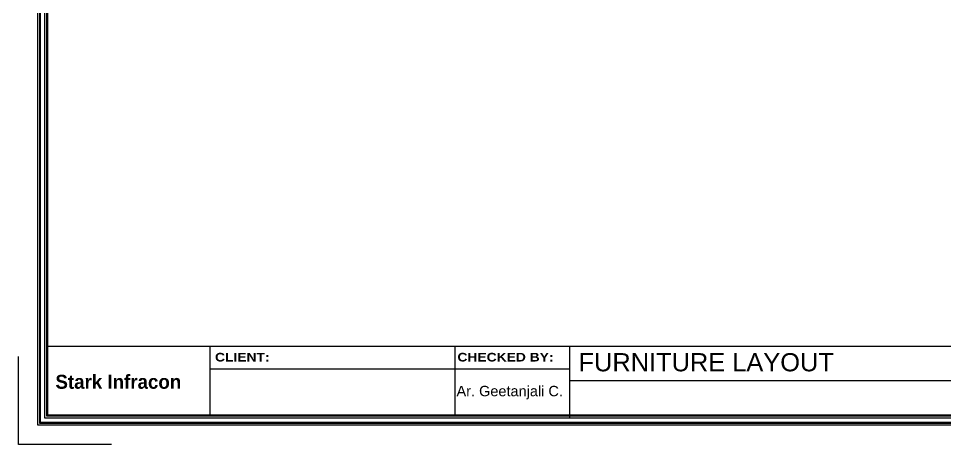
# Model space of a CAD drawing. Header units: inches. Extents: x 245639 to 247372, y 696379 to 697686.
# Drawn here: x 245639 to 246710, y 696379 to 696871 of the extents above; entities that cross this region are included whole.
import ezdxf

# ---------------------------------------------------------------- set-up
doc = ezdxf.new("R2010")
doc.units = ezdxf.units.IN
doc.layers.add('NAMEPLATE', color=7, linetype='Continuous', lineweight=25)
doc.styles.get("Standard").update_dxf_attribs({"font": 'arial.ttf'})

msp = doc.modelspace()

# ---------------------------------------------------------------- linework, layer by layer
at = {"layer": 'NAMEPLATE', "transparency": 33554687}
for p, q in [((245672.65, 696492.42, 0), (247337.93, 696492.42, 0)), ((246276.16, 696465.85, 0), (245860.12, 696465.85, 0)), ((247022.3, 696452.41, 0), (246276.16, 696452.41, 0))]:
    msp.add_line(p, q, dxfattribs=at)
at = {"layer": 'NAMEPLATE', "ltscale": 0.2, "transparency": 33554687}
for p, q in [((245860.12, 696492.42, 0), (245860.12, 696412.4, 0)), ((246143.14, 696492.42, 0), (246143.14, 696412.4, 0)), ((246276.16, 696409.05, 0), (246276.16, 696492.42, 0))]:
    msp.add_line(p, q, dxfattribs=at)
at = {"layer": 'NAMEPLATE', "ltscale": 0.2, "transparency": 33554687, "elevation": 0}
for points in [[(247349.5, 697663.66), (247349.5, 696400.83), (245661.07, 696400.83), (245661.07, 697663.66)], [(247341.28, 697655.44), (247341.28, 696409.05), (245669.29, 696409.05), (245669.29, 697655.44)]]:
    msp.add_lwpolyline(points, close=True, dxfattribs=at)
at = {"layer": 'NAMEPLATE', "color": 253, "ltscale": 0.2, "transparency": 33554687, "elevation": 0}
for points in [[(247347.26, 697661.42), (247347.26, 696403.07), (245663.31, 696403.07), (245663.31, 697661.42)], [(247346.15, 697660.3), (247346.15, 696404.18), (245664.43, 696404.18), (245664.43, 697660.3)], [(247339.04, 697653.2), (247339.04, 696411.29), (245671.53, 696411.29), (245671.53, 697653.2)], [(247337.93, 697652.08), (247337.93, 696412.4), (245672.65, 696412.4), (245672.65, 697652.08)]]:
    msp.add_lwpolyline(points, close=True, dxfattribs=at)
at = {"layer": 'NAMEPLATE', "ltscale": 0.2, "transparency": 33554687, "elevation": 0}
msp.add_lwpolyline([(245746.39, 696378.65), (245638.89, 696378.65), (245638.89, 696480.54)], dxfattribs=at)

# ---------------------------------------------------------------- texts
at = {"layer": 'NAMEPLATE', "ltscale": 0.2, "transparency": 33554687, "attachment_point": 1}
for s, width, heights, insert, char_height in [('\\pxql;{\\fArial Black|b0|i0|c0|p34;CLIENT:}', 207.5227, [-10.34], (245865.95, 696484.57, 0), 10), ('{\\fArial Black|b0|i0|c0|p34;CHECKED BY:}', 207.5227, [-10.34], (246146.1, 696484.57, 0), 10), ('{\\fArial CE|b0|i0|c0|p34;FURNITURE LAYOUT}', 600.8047, [-21.73], (246286.07, 696484.23, 0), 21), ('{\\fCentury Gothic|b1|i0|c0|p34;Stark Infracon}', 248.5073, [-17.29], (245681.54, 696459.21, 0), 16.1667), ('{\\fArial CE|b0|i0|c0|p34;Ar. Geetanjali C.}', 175.0696, [-15.73], (246145.01, 696446.41, 0), 12)]:
    msp.add_mtext_dynamic_manual_height_columns(s, width=width, gutter_width=0.656, heights=heights, dxfattribs=dict(at, insert=insert, char_height=char_height))

doc.saveas('drawing.dxf')
